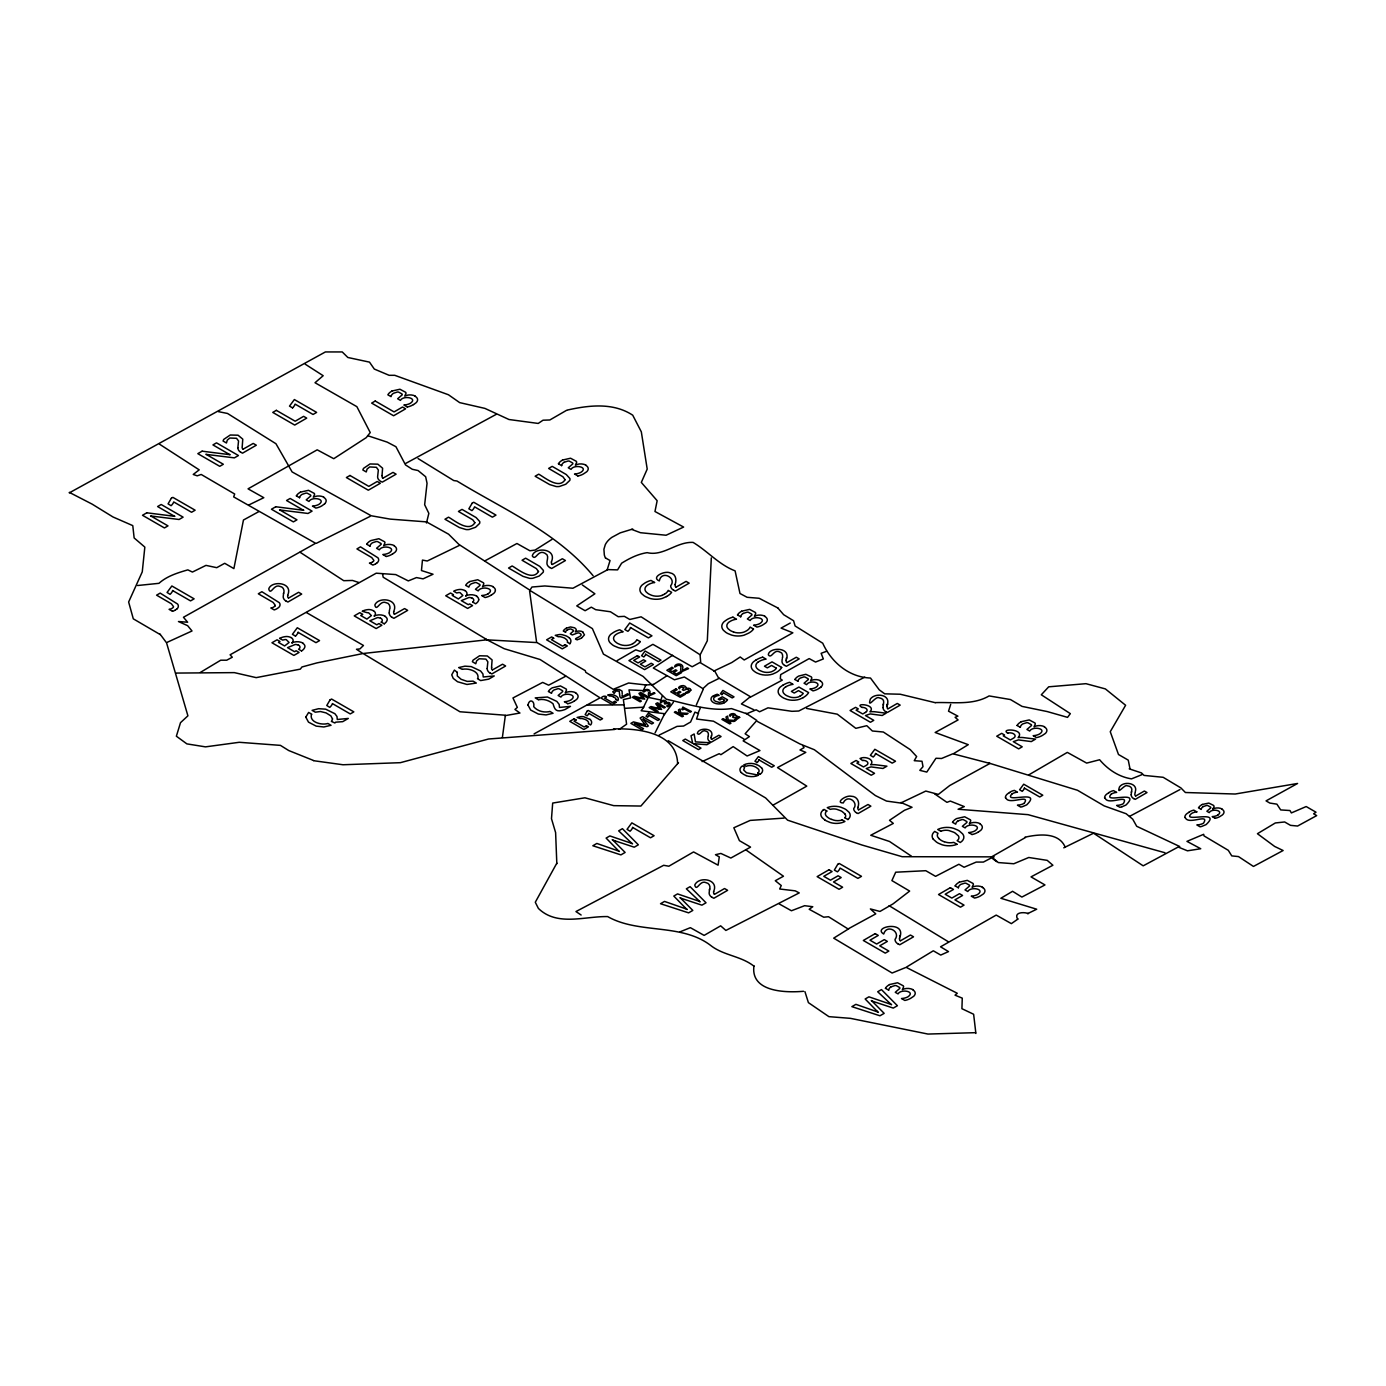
<?xml version="1.0" encoding="UTF-8"?>
<svg xmlns="http://www.w3.org/2000/svg" width="1386" height="1386" viewBox="0 0 1386 1386"><rect width="100%" height="100%" fill="white"/><g stroke="black" fill="none" stroke-linecap="round" stroke-linejoin="round"><path stroke-width="1.5" d="M711.313 557.9L707.31 640.765L700.138 654.798L641.129 616.822L629.781 619.473L624.393 616.354L618.208 616.701L610.446 611.763L595.685 609.684L591.302 607.155L585.117 610.724L576.749 605.89L594.889 593.797L582.328 584.944M478.655 599.791L478.672 599.237A7.779 4.487 0 0 0 476.923 596.552L476.611 596.344M287.612 595.46C293.815 582.085 271.275 580.232 268.745 588.981C270.703 596.084 273.666 583.731 279.816 586.347C283.835 586.815 284.771 591.112 283.524 593.537M382.016 475.554L382.605 468.208L377.841 464.171L370.027 463.964L363.513 468.381L362.837 469.975L366.25 471.95L367.065 469.092L369.681 466.943L376.403 467.307L378.343 470.027L377.616 476.767A11.331 6.549 0 0 0 380.422 481.219L382.293 482.137L396.101 474.168L393.018 472.383L383.108 478.101M393.607 611.746C399.722 598.856 378.378 596.153 374.844 605.024C376.594 612.508 379.747 599.861 385.932 602.65C390.246 602.875 390.454 608.593 389.622 609.303M491.545 667.376L492.099 659.927L487.352 655.976L479.556 655.786L473.024 660.186L472.383 661.711L475.779 663.755L476.593 660.914L479.209 658.766L485.932 659.112L487.855 661.85L487.144 668.589M551.351 561.919C557.622 548.267 534.355 546.621 532.293 555.907C535.758 561.573 537.803 548.908 545.062 553.309C549.705 555.37 546.673 560.065 546.95 563.132A11.331 6.549 0 0 0 549.74 567.584M649.93 693.762C651.316 688.53 645.581 688.669 643.676 690.748M675.086 584.545C676.766 579.902 676.021 573.821 670.131 572.886C664.674 570.27 650.536 577.338 659.32 580.925C661.538 569.594 677.009 577.962 670.685 585.758A11.331 6.549 0 0 0 673.492 590.211M711.001 737.525C716.129 727.581 698.301 726.992 697.349 733.419C699.826 736.832 701.766 728.516 706.202 731.236C709.303 731.825 708.194 736.33 708.177 735.706M713.547 891.7C719.507 879.105 698.717 875.779 694.75 885.065C696.725 892.428 699.722 879.746 705.872 882.605C709.944 883.211 710.654 887.473 709.424 889.985M786.087 660.186C792.134 646.604 768.728 646.881 768.329 654.85C771.482 659.424 773.942 648.561 779.729 651.974C784.095 652.529 782.241 659.476 782.449 657.657M857.795 807.449C860.1 802.373 857.414 796.309 851.333 796.257C845.599 794.854 835.048 803.118 843.277 802.927C847.487 793.641 858.922 802.459 853.707 808.575A10.534 6.081 0 0 0 856.305 812.716M887.092 706.392L887.438 704.4M899.445 938.201C907.726 919.732 871.621 926.801 883.696 934.025C886.711 923.526 901.039 931.617 895.044 939.413A11.331 6.549 0 0 0 897.851 943.866M753.949 965.817C750.363 992.133 785.637 992.844 803.568 991.285M502.39 737.439L505.388 715.228L459.944 711.763L364.05 654.105M648.561 692.55L648.353 694.195A4.054 2.339 0 0 0 649.358 695.789M708.038 736.434L707.865 738.391A8.091 4.678 0 0 0 709.857 741.562L711.209 742.22L721.066 736.538L718.866 735.256L711.728 739.31M782.206 658.87L781.999 661.313A10.534 6.081 0 0 0 784.597 665.453M1131.6 791.233C1132.483 788.513 1131.011 786.087 1127.251 785.793C1124.808 783.714 1116.18 796.43 1119.507 786.953C1123.838 780.664 1138.287 783.003 1135.307 791.701M883.419 703.949L883.003 707.518M1131.374 792.342L1131.565 791.475L1131.167 794.784M389.466 610.013L389.206 612.958M709.632 888.963L709.147 892.913A11.331 6.549 0 0 0 711.954 897.366M883.211 704.972C884.372 700.779 883.662 698.683 879.088 697.799C875.64 695.46 866.943 709.875 870.373 699.029C874.861 692.654 890.055 694.161 887.577 703.759M1135.117 792.567L1134.943 793.658A6.272 3.621 0 0 0 1135.532 795.962M283.61 593.121L283.212 596.673A11.331 6.549 0 0 0 286.018 601.126M622.245 694.126L622.054 691.112L619.247 689.414L615.644 689.656L612.751 691.753L614.137 693.502L615.852 691.008L619.178 691.164L619.819 695.911A5.665 3.274 0 0 0 621.223 698.146L629.071 694.611L627.529 693.728L622.539 696.569M680.769 666.25C678.204 662.785 672.99 669.958 675.155 665.436C677.754 662.681 684.528 663.825 682.536 669.109A3.136 1.802 0 0 0 682.83 670.304M711.347 735.654L711.295 735.897M786.538 657.778L786.278 658.922M899.93 935.602L899.705 936.624M899.653 936.832L899.86 935.931M426.455 523.024L428.846 513.357L424.653 504.729L427.044 483.316L425.658 476.749L418.07 470.547L412.3 469.282L405.509 464.899L395.946 446.725L387.179 442.117L367.636 435.672M950.709 704.4L948.526 711.191L957.882 716.146L955.093 717.29L958.09 719.94L935.169 732.484L968.26 744.68L953.707 753.551M698.544 713.028L696.552 719.022L713.495 721.205L744.005 739.05M662.265 695.997L660.879 700.034L648.319 697.383L643.329 707.622M700.536 707.518L697.955 713.374L694.958 712.109L690.575 722.019L683.593 726.039L677.026 726.385L659.078 735.134M696.361 704.868L703.326 689.102M655.093 732.83L664.656 713.721L641.129 710.741L643.728 707.172L625.398 708.315M556.825 863.149L535.291 902.251L538.392 908.419C557.068 926.645 584.58 916.181 607.657 916.579C638.686 934.251 681.098 922.955 710.516 945.321C723.423 955.612 741.077 955.872 754.123 966.319M457.259 672.453L457.293 675.952L461.122 679.313L467.169 681.392L473.076 681.15L476.316 683.055L466.995 684.459L457.536 681.739L453.222 678.378L451.732 674.826L454.383 670.096L457.345 672.331M664.258 714.639L673.423 702.217M665.8 702.823L666.25 702.113A2.443 1.421 0 0 0 666.008 701.229L665.73 700.987A3.69 2.131 0 0 0 665.401 700.762C663.79 699.445 658.367 701.403 660.931 703.014A3.309 1.923 0 0 1 661.711 701.87M678.482 762.681L640.904 806.046L613.686 805.647L584.909 797.799L552.685 803.066L551.489 818.693L555.613 832.605L556.825 863.755M969.455 823.665L970.72 820.928A6.618 3.812 0 0 0 970.425 819.854L964.656 816.77L956.6 818.589A15.281 8.818 0 0 0 952.494 822.331M1212.941 808.974L1214.032 806.635A5.717 3.292 0 0 0 1213.582 805.422L1208.817 803.083L1202.234 804.452M324.636 503.828L322.106 505.699A14.744 8.507 0 0 1 315.835 508.09L312.456 506.081A10.776 6.22 0 0 0 319.023 504.313C326.749 498.96 311.729 496.171 308.991 501.455L306.219 499.861L310.793 495.928A3.915 2.252 0 0 0 310.568 495.045L307.224 493.191A3.534 2.044 0 0 0 305.89 493.121L302.096 494.352A9.286 5.353 0 0 0 299.636 497.713M176.992 608.852L175.312 610.065M377.339 562.612L375.658 563.825M820.893 687.144L819.213 688.392M822.886 810.308L824.029 809.407L826.94 811.087M757.951 662.231L759.043 661.503A14.57 8.403 0 0 1 766.111 659.112L762.733 657.207M619.213 729.382L626.593 724.202L623.388 699.566L630.578 697.955L628.984 689.899L643.329 690.592L645.928 684.961L628.586 683.003L613.236 689.327L585.724 672.297L585.325 670.685L537.473 642.827M1018.086 918.97L1011.364 923.63L996.205 915.089L940.557 946.811L948.474 951.593L940.73 955.075L933.315 950.796L906.097 967.307L957.276 993.277L955.023 995.165L962.265 998.145L961.919 1008.696L973.63 1014.257L975.883 1033.471M672.626 655.266L653.291 668.035L674.428 679.781L684.389 677.009L702.927 688.634L708.315 683.679L719.282 678.274M653.499 684.493L666.649 675.97M372.384 562.144L373.458 561.295A4.089 2.356 0 0 0 373.856 560.377L371.725 557.536L356.93 548.925L360.499 546.864L377.98 557.83A9.217 5.319 0 0 1 377.39 562.629M551.836 539.483L535.083 550.069L529.902 550.762L516.943 543.503L484.857 560.88M848.856 928.707L833.696 938.149L892.116 973.024L905.456 967.619M1111.295 794.039C1101.523 804.521 1142.393 788.842 1125.969 805.023A11.313 6.532 0 0 1 1125.571 805.231L1122.019 806.739M756.028 659.944L753.534 661.728A14.692 8.489 0 0 0 751.247 666.631A14.155 8.177 0 0 0 753.43 670.651L755.335 672.089A20.253 11.694 0 0 0 757.085 673.059L760.134 674.254A13.132 7.571 0 0 0 772.712 674.081L776.247 672.487A21.362 12.335 0 0 0 781.704 667.428M782.951 685.117L780.439 686.902A14.692 8.489 0 0 0 778.17 691.805A14.155 8.177 0 0 0 780.353 695.824L782.258 697.262A20.253 11.694 0 0 0 783.991 698.232L787.057 699.428A13.132 7.571 0 0 0 799.618 699.254L803.152 697.66M785.966 686.676L784.857 687.404A10.17 5.873 0 0 0 784.771 694.386L785.845 695.166A17.568 10.152 0 0 0 787.144 695.876L789.847 696.967A8.749 5.059 0 0 0 798.509 696.898L800.051 696.136M200.398 672.401L220.72 660.204L226.715 660.204L232.294 657.224L230.093 654.798L376.212 573.198L395.755 574.584L408.298 580.907L416.476 577.581L423.059 578.846L433.021 574.237L421.465 570.547L422.453 560.083L427.252 561.001L459.736 545.235L448.579 534.182L426.455 521.881L390.159 519.109L371.223 515.765L292.099 471.916L275.953 443.728L227.512 413.461L218.33 411.625M413.53 404.608L416.077 402.754A10.742 6.202 0 0 0 417.584 399.948L417.567 399.653A8.16 4.712 0 0 0 415.973 396.864L415.661 396.656A10.256 5.925 0 0 0 414.986 396.223M392.481 554.105L395.01 552.252A10.742 6.202 0 0 0 396.535 549.428L396.517 549.151A8.16 4.712 0 0 0 394.906 546.361L394.612 546.136A10.256 5.925 0 0 0 393.919 545.703M488.219 593.745C496.067 588.392 480.942 585.585 478.205 590.886L475.45 589.293L480.024 585.36A3.915 2.252 0 0 0 479.799 584.476L476.455 582.622A3.534 2.044 0 0 0 475.121 582.553L471.327 583.801A9.286 5.353 0 0 0 468.866 587.144L465.661 585.325A15.281 8.818 0 0 1 469.715 581.583M491.337 595.131L493.866 593.26A10.742 6.202 0 0 0 495.391 590.453M581.635 637.976L584.476 634.84L582.657 631.964M574.029 701.316L576.559 699.462A10.742 6.202 0 0 0 578.083 696.638L578.066 696.361A8.16 4.712 0 0 0 576.472 693.572L576.16 693.346A10.256 5.925 0 0 0 575.485 692.913M978.256 832.154L980.786 830.301A10.742 6.202 0 0 0 982.31 827.477L982.293 827.199A8.16 4.712 0 0 0 980.699 824.41L980.387 824.185A10.256 5.925 0 0 0 979.711 823.752M1217.809 815.072C1224.514 810.498 1211.589 808.09 1209.233 812.629L1206.877 811.26L1210.792 807.882A3.361 1.94 0 0 0 1210.602 807.137L1207.726 805.543A3.032 1.75 0 0 0 1206.582 805.474L1203.343 806.548M1024.133 803.412C1031.149 793.242 1008.61 805.63 1005.907 797.92M1029.053 774.722L1067.324 752.39L1086.659 763.097L1099.618 759.753C1107.864 769.473 1118.745 776.853 1131.513 778.863L1142.081 774.601M1012.092 793.814C1001.957 804.278 1043.121 788.617 1026.766 804.798A11.313 6.532 0 0 1 1026.368 805.006L1022.937 806.479M566.683 410.256L549.844 419.975L543.035 420.201L538.218 423.44L508.974 419.508L484.927 408.402L459.667 402.616L448.44 394.75L394.75 375.311L389.137 375.311L374.307 369.057L369.49 362.127L347.851 357.484L342.238 351.94L325.398 351.94L69.3 492.862M288.704 598.007L298.614 592.29L301.698 594.074L287.89 602.044L286.157 601.056M552.425 564.466L562.352 558.749L565.436 560.533L551.628 568.503L549.895 567.498M553.551 638.374L551.368 639.639L562.629 646.136L564.708 644.923M676.177 587.092L686.087 581.375L689.171 583.159L675.363 591.129L673.631 590.141M617.22 660.55L635.758 649.843L640.54 651.455L652.893 644.334L692.168 666.77L699.947 662.508M573.839 718.987L569.75 721.344L583.852 729.486L588.444 726.818L586.434 725.692M576.004 720.027L574.047 721.153L584.164 727.009L586.053 725.935M683.003 670.287L687.248 667.827L688.565 668.606L681.912 671.586M650.311 694.681L653.845 692.636L654.954 693.277L649.41 695.772M692.688 743.329L685.325 739.067L682.778 740.557L698.44 749.601L700.987 748.128L693.329 743.641M865.522 712.387L862.75 713.981L856.115 710.152L858.298 708.904L855.578 707.328L850.068 710.498L870.443 722.262L873.769 720.339L865.47 715.557L870.183 713.911L882.189 715.488L886.139 713.201L874.791 711.763A13.219 7.623 0 0 0 873.059 711.676L871.69 711.676A7.64 4.418 0 0 0 869.94 711.832C877.321 704.261 852.719 702.563 862.196 707.501M888.097 708.766L897.296 703.447L900.172 705.11L887.335 712.508L885.741 711.59M685.377 907.934L673.804 896.066L677.546 893.901L697.903 900.848A18.347 10.586 0 0 1 700.155 901.801L700.173 901.801A18.191 10.499 0 0 1 698.596 900.38L686.347 888.824L690.107 886.659L706.028 902.788L701.905 905.162L682.397 898.717A15.021 8.68 0 0 1 679.937 897.66L679.868 897.695A14.813 8.541 0 0 1 681.617 899.133L692.809 910.429L688.599 912.854L660.533 903.724L664.518 901.42L684.563 908.402A16.615 9.581 0 0 1 686.971 909.441L687.058 909.407M714.639 894.265L724.549 888.53L727.633 890.314L713.825 898.284L712.092 897.296M1135.862 795.928L1144.368 791.025L1147.002 792.549L1135.169 799.393L1133.696 798.527M900.536 940.747L910.446 935.03L913.53 936.815L899.722 944.784L898.007 943.797M1025.501 837.49L991.562 856.877L998.284 862.56L1013.79 863.755L1028.776 857.484L1047.21 860.36L1052.892 865.245L1031.011 876.888L1044.975 884.944L1021.88 897.071L1012.577 891.302L1000.865 898.267L1036.693 909.216L1027.563 913.686M773.093 805.11L806.791 786.122L777.494 767.584L805.786 752.39L800.017 749.982L804.001 747.678L802.806 745.599M391.874 391.043L399.93 389.241L405.7 392.325A6.618 3.812 0 0 1 405.994 393.381L404.729 396.119A7.744 4.47 0 0 1 415.246 396.049M300.433 492.134L308.506 490.315L314.276 493.399A6.618 3.812 0 0 1 314.57 494.455L313.305 497.193A7.744 4.47 0 0 1 323.804 497.124M562.508 460.048L570.564 458.229L576.333 461.313A6.618 3.812 0 0 1 576.645 462.387L575.363 465.124A7.744 4.47 0 0 1 585.88 465.055M469.663 581.566L477.737 579.746L483.506 582.83A6.618 3.812 0 0 1 483.801 583.904L482.536 586.625A7.744 4.47 0 0 1 493.035 586.573M741.579 611.209L749.635 609.39L755.405 612.473A6.618 3.812 0 0 1 755.716 613.548L754.434 616.285A7.744 4.47 0 0 1 764.951 616.216M1021.17 721.725L1029.226 719.923L1034.995 723.007A6.618 3.812 0 0 1 1035.29 724.064L1034.025 726.801A7.744 4.47 0 0 1 1044.542 726.732M959.233 882.189L967.289 880.37L973.059 883.454A6.618 3.812 0 0 1 973.37 884.528L972.088 887.248A7.744 4.47 0 0 1 982.605 887.196M889.5 984.562L897.556 982.761L903.325 985.844A6.618 3.812 0 0 1 903.62 986.901L902.355 989.639A7.744 4.47 0 0 1 912.872 989.569M664.31 594.317L662.127 595.339M666.579 596.569L662.179 598.457A13.323 7.692 0 0 1 655.907 599.272A14.12 8.143 0 0 1 649.601 598.319L645.755 596.725A22.713 13.115 0 0 1 643.918 595.616L641.562 593.606A15.055 8.697 0 0 1 639.916 589.622A16.268 9.39 0 0 1 640.003 588.703A15.263 8.801 0 0 1 642.272 584.892L644.888 583.021A20.322 11.729 0 0 1 651.004 580.422L654.573 582.501M632.934 643.624L630.769 644.646A9.979 5.752 0 0 1 620.322 644.611L617.948 643.589A17.845 10.308 0 0 1 616.597 642.775L614.847 641.32A10.586 6.116 0 0 1 615.419 634.909L616.181 634.39A13.721 7.918 0 0 1 623.18 631.773L619.698 629.781A20.322 11.729 0 0 0 613.6 632.362L610.897 634.199A15.263 8.801 0 0 0 608.627 637.993A16.268 9.39 0 0 0 608.558 638.929A15.055 8.697 0 0 0 610.186 642.896L612.543 644.923A22.713 13.115 0 0 0 614.396 646.032L618.243 647.626A14.12 8.143 0 0 0 624.549 648.579A13.323 7.692 0 0 0 630.821 647.747L635.221 645.876A19.941 11.504 0 0 0 640.28 641.614M790.245 623.042L781.08 628.101L792.844 632.813L744.195 659.979L740.211 656.981L731.843 662.508L713.703 671.136M258.801 511.625L243.451 520.027L233.887 568.606L224.705 563.305L216.736 567.671L205.977 565.384L192.429 572.054L187.838 569.871C177.651 572.816 166.909 576.126 158.94 583.333L137.595 585.516M564.154 462.283L567.948 461.036A3.534 2.044 0 0 1 569.282 461.105L572.626 462.959A3.915 2.252 0 0 1 572.851 463.842L568.277 467.775L571.049 469.369C573.735 464.119 588.946 466.805 581.063 472.228A10.776 6.22 0 0 1 574.532 474.012L577.841 475.918M567.342 629.868L570.044 628.984A2.529 1.455 0 0 1 570.997 629.036L573.388 630.353A2.789 1.611 0 0 1 573.544 630.994L570.287 633.8L572.262 634.944L577.962 632.865A2.963 1.715 0 0 1 579.105 633.038C586.573 636.139 570.651 638.686 577.113 639.622M743.225 613.444L747.019 612.196A3.534 2.044 0 0 1 748.353 612.265L751.714 614.119A3.915 2.252 0 0 1 751.922 615.003L747.366 618.936L750.121 620.53C752.823 615.315 768 617.931 760.134 623.388A10.776 6.22 0 0 1 753.603 625.173L756.912 627.078A14.744 8.507 0 0 0 763.114 624.722L765.782 622.92A10.742 6.202 0 0 0 767.29 620.096L767.29 619.819A8.16 4.712 0 0 0 765.678 617.03L765.367 616.805A10.256 5.925 0 0 0 764.691 616.372M534.095 733.87L600.069 697.851L540.072 659.511L504.192 648.7L484.857 638.686M958.246 820.824L962.04 819.576A3.534 2.044 0 0 1 963.374 819.646L966.718 821.5A3.915 2.252 0 0 1 966.943 822.383L962.369 826.316L965.141 827.91C967.844 822.73 983.02 825.259 975.138 830.768A10.776 6.22 0 0 1 968.606 832.553L971.933 834.459M891.146 986.797L894.94 985.567A3.534 2.044 0 0 1 896.274 985.637L899.618 987.49A3.915 2.252 0 0 1 899.843 988.357L895.269 992.307L898.041 993.901C900.744 988.686 915.921 991.285 908.038 996.742A10.776 6.22 0 0 1 901.506 998.526L904.833 1000.449A14.744 8.507 0 0 0 911.035 998.076L913.703 996.274A10.742 6.202 0 0 0 915.21 993.467L915.193 993.173A8.16 4.712 0 0 0 913.599 990.401L913.287 990.176A10.256 5.925 0 0 0 912.612 989.743M405.717 463.409L496.413 414.258M607.64 569.715L572.938 588.236L544.819 585.966L531.929 587.023L529.573 590.817L536.659 642.567L486.711 639.83L363.167 653.499L316.909 662.906L301.923 666.995L300.346 669.126L256.185 677.633L234.355 672.626L176.265 673.076M749.982 697.383L782.276 680.128L780.283 678.742L780.682 674.601L809.181 658.593L815.557 662.058L823.336 658.939L821.136 653.308L826.732 651.229M1129.521 816.389L1179.954 789.57M864.725 677.165L798.752 711.018L791.908 711.313L767.983 707.83L759.58 711.78L756.167 709.805L746.69 713.755L731.444 708.592C709.857 711.659 687.404 703.897 666.25 699.185L643.121 676.42L603.43 654.105L592.394 628.603L529.833 590.367M566.406 628.135L570.53 626.957L574.462 627.771A7.363 4.245 0 0 1 575.155 628.222L575.866 628.932A4.782 2.772 0 0 1 576.23 630.214L575.346 631.895A5.527 3.188 0 0 1 582.848 631.86M565.783 676.212L548.648 685.186L542.671 682.414L512.959 697.955L517.342 707.397L514.951 709.459L519.941 713.028L504.989 715.678M316.354 543.312L370.062 516.406M1063.755 847.834L1093.554 833.211L1143.19 865.834L1178.169 847.037L1187.473 850.813L1200.744 848.734L1186.953 841.371L1203.672 834.303L1204.018 835.897L1228.308 850.328L1231.756 855.89L1238.478 856.583L1253.464 866.441L1283.107 850.519L1274.652 846.448L1257.431 833.714L1275.345 822.955L1284.649 821.967L1290.505 825.346L1297.573 826.039L1316.7 815.609L1313.599 813.807L1316.007 812.213L1306.184 806.548L1291.371 812.924L1289.985 810.533L1280.681 809.926L1276.904 804.157L1269.836 803.066L1266.042 800.883L1297.573 783.471L1235.203 794.022L1185.394 792.515L1180.924 787.941L1163.166 777.303L1144.056 775.415L1141.458 772.92L1129.226 768.849M248.839 504.954L263.79 497.695L248.042 488.842L317.203 449.826L333.749 458.697L366.25 437.629L370.235 432.571L356.878 406.67L315.02 382.727L323.181 375.71L305.249 364.206M702.096 761.59L719.195 753.707L720.911 754.677L733.159 746.621L747.123 755.994L759.944 750.571L743.139 740.869L749.41 736.59L745.131 733.783L756.825 720.46L745.98 713.218M167.308 642.255L192.013 630.976L187.63 625.675L178.465 621.534L187.63 622.227L183.454 617.272L315.61 543.277L233.68 496.898L234.684 494.022L201.195 474.462L197.21 475.831L193.226 474.462L199.203 469.854L159.529 444.196M665.834 702.823C674.272 700.38 667.515 709.667 666.805 705.803C668.485 705.613 669.646 703.586 667.705 703.395C660.862 705.422 667.827 701.16 662.352 701.559A3.915 2.27 0 0 0 661.728 701.87M679.816 931.929L690.367 927.667L704.123 935.394L720.668 925.831L725.866 930.439L799.22 892.913L795.235 890.851L779.677 888.998L781.271 885.55L775.294 880.716L783.471 876.229L746.188 850.103M632.726 529.019L620.2 532.865L611.798 537.387A35.672 20.599 0 0 0 605.301 544.646L603.915 549.272L604.331 554.954A45.617 26.334 0 0 0 605.491 558.056L605.595 558.298M462.283 669.369L458.662 667.584L464.934 666.164L471.223 666.597L480.578 670.98L482.934 673.977L483.229 676.992L494.248 675.935L488.669 679.157L480.647 680.578L477.477 678.707A8.472 4.886 0 0 0 477.91 678.152C479.435 671.101 468.312 668.139 462.699 669.265M538.946 699.705C543.936 698.683 549.237 700.536 553.049 703.776C554.868 709.944 556.081 712.699 564.916 709.58L570.495 706.358L559.476 707.432L559.182 704.417L556.808 701.403L547.453 697.019L535.239 697.886L538.461 699.826M1024.982 837.196C1038.357 834.268 1058.783 831.773 1065.297 847.331M653.447 684.459L645.304 685.03M567.515 410.031C589.102 405.197 613.236 402.39 632.726 415.194L641.32 431.826L647.21 469.092L641.32 482.415L657.155 500.71L654.972 511.503L683.61 527.061L666.094 535.239L640.471 532.709L631.704 529.4M614.726 729.452L488.6 738.998L400.363 762.681L343 764.76L313.531 760.689M784.06 818.104L750.173 820.408L733.835 827.771L739.414 840.661L750.571 847.106L730.838 858.038L720.876 853.447L715.488 854.712L719.282 856.894L718.087 865.176L693.572 851.94L668.849 866.215L663.669 865.297L575.952 911.555L581.132 915.02M975.536 1032.674L927.979 1034.06L850.432 1018.346L828.897 1016.648L808.402 1002.632L804.954 991.683M587.11 705.093L624.185 704.868M994.212 856.86L902.165 856.704L861.971 845.01L787.595 820.165L765.644 797.955L668.191 740.696M613.513 728.949C637.543 728.17 676.732 732.154 677.615 763.565M935.377 702.615C953.412 702.009 972.712 705.457 989.119 695.928L1010.463 699.549L1022.054 706.392L1047.175 711.555L1067.549 717.359L1070.338 713.651L1041.302 694.784L1048.7 686.815L1085.966 683.679L1105.37 688.911L1125.605 705.266L1110.255 731.704L1118.485 754.504L1128.256 760.134L1129.937 768.52M727.459 720.963L733.939 721.465L735.637 720.477L728.239 720.044L727.581 716.094L726.021 716.995L726.784 720.495M693.918 743.71L706.895 744.715L710.273 742.757L695.477 741.891L694.143 733.991L691.025 735.775L692.567 742.775M679.885 713.877L686.399 714.379L688.097 713.392L680.699 712.958L680.041 709.008L678.482 709.909L679.244 713.409M806.583 708.437L837.283 714.188L855.82 728.343L866.787 725.692L872.366 730.994L883.332 732.016L910.255 749.635L916.631 756.531L914.24 760.689L922.002 761.26L923.007 766.666L919.819 770.356L926.801 772.071L935.966 758.263L941.544 758.489L952.91 753.776L989.985 763.443L949.722 785.533L938.357 794.403L925.796 791.059L900.675 803.031L886.52 801.073L875.363 795.547L814.362 749.739L799.809 743.884L757.553 721.552M1028.429 913.582C1024.254 911.901 1013.547 911.936 1017.567 919.057M935.238 702.685L900.207 694.23L884.718 693.832L879.278 689.881L870.477 678.031C848.994 677.286 831.167 662.075 822.747 643.225L795.114 625.97L793.572 620.737L783.662 614.691L777.806 607.934M635.741 697.66L644.767 699.15L641.216 694.438M1165.002 852.754L1028.065 814.656L958.09 809.251L964.275 806.6L950.311 801.073L946.933 802.338L934.562 793.831M988.98 763.097L1077.494 790.263L1104.209 805.907L1126.142 813.738L1132.708 819.143L1136.693 826.281L1179.763 846.534M358.87 582.518L352.494 580.457L343.728 580.682L300.069 552.252M614.708 840.748L634.234 847.192L638.34 844.819L622.418 828.672L618.658 830.855L630.89 842.411A18.191 10.499 0 0 0 632.536 843.797L632.553 843.779A18.347 10.586 0 0 0 630.214 842.861L609.875 835.931L606.115 838.097L617.688 849.965A18.364 10.603 0 0 0 619.334 851.437L619.369 851.42A16.615 9.581 0 0 0 616.874 850.432M616.874 850.432L596.846 843.45L592.844 845.755L620.911 854.885L625.121 852.442L613.929 841.146A14.813 8.541 0 0 0 612.196 839.725L612.248 839.691A15.021 8.68 0 0 0 614.708 840.748M733.575 632.051L731.219 631.011A17.845 10.308 0 0 1 729.868 630.197L728.118 628.742A10.586 6.116 0 0 1 728.689 622.331L729.469 621.812A13.721 7.918 0 0 1 736.468 619.195L732.969 617.203M651.732 707.692L651.87 707.744A6.532 3.777 0 0 0 652.563 707.969L661.59 709.476L657.744 704.417M634.84 697.349L635.065 697.435A6.532 3.777 0 0 0 635.741 697.66M944.178 841.787L942.289 840.955A19.976 11.538 0 0 1 940.903 840.176L938.755 838.53M746.153 775.571L744.334 774.739A17.775 10.274 0 0 1 743 773.942L741.285 772.539M756.34 764.483L758.159 765.315A18.278 10.551 0 0 1 759.493 766.129L761.503 767.844M313.531 760.481L288.721 750.536L280.44 745.373L239.258 742.29L205.492 746.863L186.885 743.884L176.368 736.209L180.509 722.678L187.907 715.817L166.545 642.809L159.996 634.043M831.496 819.472L830.197 818.883A18.313 10.568 0 0 1 828.516 817.913L827.182 816.891A8.992 5.18 0 0 1 826.697 811.001M471.794 598.076L470.426 597.609A3.777 2.183 0 0 0 468.953 597.487L461.313 600.64L468.295 604.677L469.629 603.915L472.557 605.595L467.654 608.437L445.72 595.772L450.519 593L453.447 594.681L452.217 595.391L458.385 598.96L462.872 595.46L460.135 592.706A3.101 1.784 0 0 0 458.662 592.567L456.739 592.983L453.655 591.216A11.019 6.358 0 0 1 459.979 589.431A6.081 3.517 0 0 1 464.414 590.401L464.674 590.575M380.301 618.208L378.932 617.74A3.777 2.183 0 0 0 377.46 617.602L369.819 620.772L376.819 624.791L378.95 623.561L381.878 625.242L376.16 628.551L354.227 615.886L359.823 612.664L362.768 614.345L360.724 615.505L366.909 619.074L371.396 615.592L368.676 612.837A3.084 1.784 0 0 0 367.238 612.699L362.266 611.278A10.915 6.306 0 0 1 368.485 609.563A6.081 3.517 0 0 1 372.921 610.533L373.18 610.706M298.025 645.079L296.656 644.611A3.777 2.183 0 0 0 295.183 644.49L287.543 647.643L294.525 651.68L296.154 650.744L299.081 652.425L293.884 655.422L271.951 642.757L277.079 639.795L280.024 641.475L278.447 642.394L284.615 645.963L289.102 642.463L286.278 639.674A3.067 1.767 0 0 0 285.031 639.57L282.64 640.107L279.608 638.357M900.883 802.459L912.04 807.293L904.469 810.29L889.517 820.304L893.312 823.405L870.772 835.256L889.517 841.475L911.451 856.201M753.759 709.701L741.406 703.949L750.38 696.69L718.485 677.823L714.899 671.378L700.744 662.976L700.138 655.717M613.444 696.829L612.092 696.292A4.227 2.443 0 0 0 609.615 696.032L607.709 694.975L609.823 694.559A5.735 3.309 0 0 1 612.404 694.663L614.916 695.46A11.677 6.739 0 0 1 616.198 696.153A7.588 4.383 0 0 1 618.364 699.289A7.744 4.47 0 0 1 617.792 700.658L615.886 699.583M69.369 492.394L92.117 504.123L112.959 516.961L132.779 525.623L134.147 537.959L144.837 547.106L142.256 571.881L128.638 602.009L133.299 618.832L160.17 634.545M777.944 608.004L759.095 598.267L747.106 597.297L739.985 593.503L735.1 570.859C718.901 564.656 707.726 551.178 693.087 542.411C676.593 541.562 663.288 556.618 647.175 552.65C637.855 554.071 629.539 558.281 621.621 563.201L617.584 569.889L607.259 569.577L610.048 560.55L605.578 557.969M635.117 697.522L641.371 701.108L640.159 701.818L632.328 697.297L634.164 696.222L642.065 698.232A7.051 4.071 0 0 1 642.619 698.405L638.929 693.485L640.678 692.463L648.509 697.002L647.245 697.73L640.696 693.901M651.922 707.848L658.194 711.434L656.981 712.127L649.133 707.605L650.987 706.548L658.87 708.558A7.051 4.071 0 0 1 659.441 708.731L659.008 708.177M290.904 637.577L290.627 637.421A6.081 3.517 0 0 0 286.226 636.52A11.296 6.514 0 0 0 279.712 638.426M574.116 718.832L576.143 719.958M779.279 903.967L791.441 910.758L804.59 905.699L812.768 906.721L809.181 909.268L823.734 917.203L828.516 916.735L848.059 928.949L875.761 913.859L870.373 908.921L879.954 911.451L893.104 903.845L909.649 891.077L891.908 880.595L895.702 872.21L925.796 870.703L935.567 876.35L958.887 864.258L964.067 867.255L976.229 862.075L983.402 862.075L991.579 857.813L996.569 861.607M381.237 622.106L384.251 623.821M569.889 643.728L567.359 642.272A6.67 3.846 0 0 0 567.48 641.579A6.93 4.002 0 0 0 566.614 639.674L565.09 638.444A13.669 7.883 0 0 0 563.894 637.785L560.862 636.815A5.717 3.292 0 0 0 558.246 636.746L555.266 635.342L559.216 634.563A8.143 4.695 0 0 1 562.283 634.719L566.008 635.845A16.649 9.615 0 0 1 567.913 636.867L569.369 637.976M553.846 638.201L551.628 636.936L546.604 639.83L562.266 648.873L567.342 645.928L565.124 644.663M472.626 602.061L475.641 603.776A12.127 6.999 0 0 0 478.759 599.791M301.576 650.97L298.596 649.254A5.475 3.153 0 0 0 298.336 644.888M1215.054 818.242L1212.213 816.597A9.234 5.336 0 0 0 1217.844 815.089M1196.846 811.901L1193.762 810.117L1191.804 810.723A23.319 13.462 0 0 0 1188.79 812.231M1017.151 725.502L1020.304 727.303M558.489 463.808L561.642 465.627M1007.951 733.333C998.89 728.1 1026.038 728.707 1018.104 737.647A8.229 4.747 0 0 1 1020.009 737.473L1021.465 737.473A14.224 8.212 0 0 1 1023.232 737.577L1035.55 739.119L1031.305 741.579L1018.381 739.899L1013.305 741.649L1022.227 746.811L1018.658 748.873L996.725 736.209L1001.68 733.35L1004.607 735.048L1003.221 735.845L1010.377 739.968L1013.357 738.236A5.232 3.032 0 0 0 1014.24 734.285A5.232 3.032 0 0 0 1007.778 733.09M407.207 406.912L403.88 405.007A10.776 6.22 0 0 0 410.447 403.239C418.243 397.799 403.135 395.114 400.415 400.381L397.643 398.77L402.217 394.837A3.915 2.252 0 0 0 401.992 393.953L398.648 392.117A3.534 2.044 0 0 0 397.314 392.03L393.52 393.277A9.286 5.353 0 0 0 391.06 396.639L387.855 394.819A15.281 8.818 0 0 1 391.926 391.077M737.56 614.968L740.713 616.787M753.412 629.001L750.121 627.096A14.016 8.091 0 0 1 746.17 631.028L744.039 632.068A9.979 5.752 0 0 1 733.592 632.033M1024.358 788.114L1039.743 796.985L1042.792 795.217L1023.717 784.199L1019.611 789.76L1022.192 791.354A16.979 9.806 0 0 0 1024.445 788.114M787.023 662.525L796.309 657.241L799.168 658.904L786.347 666.302L784.736 665.384M781.652 667.428L772.019 661.867L764.466 666.216L767.342 667.879L771.569 665.436L776.333 668.191M794.958 679.521L797.886 681.202M292.585 407.9L289.501 406.115L294.369 399.549L316.632 412.404L313.045 414.466L295.114 404.106A19.802 11.434 0 0 1 292.533 407.882M875.554 753.516L892.203 763.132L895.529 761.226L874.843 749.289L870.391 755.301L873.197 757.033A18.399 10.62 0 0 0 875.64 753.534M630.457 627.546L648.388 637.889L651.957 635.827L629.694 622.99L624.826 629.556L627.91 631.323A19.802 11.434 0 0 0 630.561 627.563M640.141 641.579L636.85 639.674A14.016 8.091 0 0 1 632.9 643.589M952.58 822.348L955.734 824.168A9.286 5.353 0 0 1 958.176 820.789M722.002 694.629L720.46 693.745L722.886 690.453L734.026 696.881L732.241 697.92L723.267 692.74A9.91 5.717 0 0 1 721.967 694.611M645.599 654.261L658.419 661.642L660.966 660.169L645.062 651.004L641.597 655.682L643.797 656.964A14.155 8.16 0 0 0 645.685 654.261M940.869 831.288L937.75 829.486L939.413 828.741A13.808 7.969 0 0 1 953.776 828.378L957.657 829.989A25.606 14.778 0 0 1 959.545 831.115L962.681 833.939A13.773 7.952 0 0 1 961.953 841.215L960.273 842.497L957.154 840.696A8.749 5.059 0 0 0 958.384 835.862L955.197 833.073A23.406 13.513 0 0 0 953.741 832.241L948.804 830.509A8.489 4.903 0 0 0 940.817 831.271M956.998 844.247L953.741 842.376A9.563 5.509 0 0 1 944.351 841.666M726.836 720.772L723.163 718.641L721.881 719.386L729.712 723.908L730.994 723.163L727.148 720.945M565.54 632.259L563.288 630.976A11.036 6.376 0 0 1 566.458 628.153M243.243 449.099L253.222 443.433L256.323 445.201L242.498 453.187L240.783 452.183M858.731 809.788L868.017 804.504L870.876 806.167L858.055 813.565L856.444 812.646M643.069 691.77C644.23 693.139 645.98 688.825 648.163 690.99M679.313 713.686L675.623 711.555L674.341 712.283L682.189 716.805L683.454 716.077L679.608 713.842M758.922 759.857L771.742 767.255L774.289 765.782L758.385 756.6L754.954 761.226L757.12 762.56A14.155 8.16 0 0 0 759.008 759.875M296.431 495.893L299.567 497.713M465.783 595.911L465.852 595.945A7.866 4.539 0 0 0 464.864 590.471M844.906 817.809L847.92 819.542M366.788 544.3L369.941 546.119M386.14 556.41L382.831 554.504A10.776 6.22 0 0 0 389.379 552.737C397.176 547.366 382.068 544.594 379.348 549.861L376.594 548.267L381.167 544.334A3.915 2.252 0 0 0 380.942 543.451L377.581 541.597A3.534 2.044 0 0 0 376.247 541.528L372.47 542.775A9.286 5.353 0 0 0 370.01 546.119M842.012 819.784L844.906 821.465L843.901 821.933A12.665 7.311 0 0 1 835.983 823.405A13.462 7.762 0 0 1 830.093 822.452L826.506 820.945A23.112 13.34 0 0 1 824.774 819.923M955.214 885.949L958.367 887.768M757.778 772.972L760.013 774.254M758.419 775.172L746.517 772.799L743.693 769.992L744.611 767.203L742.376 765.904A10.343 5.977 0 0 0 741.163 772.574M648.873 715.297L657.848 720.46L659.632 719.438L648.509 713.01L646.067 716.302L647.609 717.186A9.91 5.717 0 0 0 648.925 715.297M567.706 703.62L564.379 701.714A10.776 6.22 0 0 0 570.945 699.947C578.776 694.542 563.617 691.805 560.914 697.071L558.142 695.477L562.716 691.545A3.915 2.252 0 0 0 562.491 690.661L559.147 688.807A3.534 2.044 0 0 0 557.813 688.738L554.019 689.985A9.286 5.353 0 0 0 551.559 693.329L548.354 691.51A15.281 8.818 0 0 1 552.408 687.785L560.429 685.931L566.198 689.015A6.618 3.812 0 0 1 566.493 690.089L565.228 692.827A7.744 4.47 0 0 1 575.744 692.757M492.55 669.888L502.546 664.206L505.63 665.99L491.822 673.96L490.09 672.955M394.612 614.241L404.591 608.575L407.675 610.36L393.867 618.329L392.151 617.324M374.359 616.06L374.289 616.025A7.866 4.539 0 0 0 373.388 610.602M306.445 612.56L363.461 645.478L359.875 648.925L356.479 649.272L362.058 652.962M298.042 632.311L315.973 642.671L319.56 640.609L297.297 627.754L292.411 634.32L295.513 636.105M632.588 827.425L650.536 837.785L654.105 835.723L631.843 822.868L627.044 829.348L630.058 831.219A19.802 11.434 0 0 0 632.692 827.442M291.095 637.473A7.866 4.539 0 0 1 291.996 642.896L292.082 642.948M885.481 988.339L888.634 990.158M172.609 590.54L190.54 600.9L194.127 598.839L171.864 585.983L167.065 592.463L170.08 594.334A19.802 11.434 0 0 0 172.713 590.557M172.488 611.295L169.092 609.338A5.579 3.222 0 0 0 172.003 608.367L173.111 607.553A4.089 2.356 0 0 0 173.51 606.618L171.379 603.776L156.583 595.166L160.17 593.104L177.633 604.071A9.217 5.319 0 0 1 177.044 608.87M486.451 639.379L383.194 577.234L382.588 574.116M889.119 905.699L947.92 941.492M418.07 458.575L453.759 480.561L456.947 481.011C504.227 509.788 557.033 532.397 593.104 575.727M658.211 704.642L664.05 708.055L665.332 707.31L657.501 702.789L655.751 703.793L658.87 707.986M460.135 545.235L528.915 589.552M385.117 616.475L385.429 616.683A7.779 4.487 0 0 1 387.214 619.351L387.179 619.906A12.058 6.965 0 0 1 384.217 623.804M302.841 643.347L303.153 643.554A7.779 4.487 0 0 1 304.92 646.24L304.885 646.794A12.335 7.121 0 0 1 301.524 650.935M824.774 819.923L822.21 817.705A13.046 7.536 0 0 1 822.816 810.29M983.332 888.01L983.02 887.785A10.256 5.925 0 0 0 982.345 887.352M589.951 719.403L583.679 716.701A7.328 4.227 0 0 0 580.803 716.631L577.096 717.463L580.197 718.572A5.111 2.945 0 0 1 582.311 718.589L585.256 719.473A12.231 7.069 0 0 1 586.382 720.096L587.387 720.824A6.532 3.777 0 0 1 588.582 722.92A6.029 3.482 0 0 1 588.357 723.735L590.609 724.982A9.789 5.648 0 0 0 590.072 719.369M876.732 1010.862L865.159 998.994L868.918 996.829L889.258 1003.776A18.347 10.586 0 0 1 891.527 1004.729L891.596 1004.677A18.191 10.499 0 0 1 889.951 1003.308L877.702 991.752L881.461 989.587L897.4 1005.716L893.277 1008.09L873.752 1001.645A15.021 8.68 0 0 1 871.309 1000.588L871.292 1000.588A14.813 8.541 0 0 1 872.989 1002.061L884.164 1013.357L879.954 1015.782L851.888 1006.652L855.89 1004.348L875.917 1011.33A16.615 9.581 0 0 1 878.343 1012.369L878.412 1012.334A18.364 10.603 0 0 1 876.766 1010.844M644.681 724.15L645.322 724.913A9.875 5.7 0 0 0 644.507 724.705L633.471 721.881L630.873 723.371L641.839 729.712L643.554 728.724L634.788 723.7A15.229 8.801 0 0 0 634.251 723.423L634.701 723.561A9.148 5.284 0 0 0 635.672 723.873L647.054 726.697L648.301 725.987L643.329 719.386A8.073 4.66 0 0 0 642.896 718.901L651.749 723.994L653.534 722.955L642.567 716.614L640.124 718.035L644.49 723.908M933.35 839.275L936.451 842.064A24.896 14.38 0 0 0 938.305 843.19L942.185 844.802A13.964 8.056 0 0 0 957.05 844.299M844.94 813.894L842.186 811.555A21.743 12.543 0 0 0 840.834 810.793L836.711 809.285A7.762 4.487 0 0 0 830.283 809.355L827.286 807.64A12.803 7.398 0 0 1 840.869 807.206L844.472 808.696A23.77 13.721 0 0 1 846.222 809.753L849.133 812.369A12.89 7.432 0 0 1 847.955 819.559M1185.255 817.549C1188.166 825.658 1210.047 812.681 1203.533 823.163A10.308 5.942 0 0 1 1196.846 824.93L1200.085 826.801A8.749 5.059 0 0 0 1202.095 826.281L1205.768 824.757A11.313 6.532 0 0 0 1206.167 824.531C1222.816 808.87 1180.491 823.44 1191.492 813.547A9.459 5.457 0 0 1 1196.811 811.832M1105.058 798.041C1108.038 806.167 1129.763 793.139 1123.336 803.655A10.308 5.942 0 0 1 1116.648 805.422L1119.888 807.293A8.749 5.059 0 0 0 1121.898 806.756M680.959 666.891L680.647 669.715A4.851 2.807 0 0 0 681.843 671.621M237.838 447.799L238.548 440.991L236.521 438.288L229.799 438.028L227.287 440.124L226.455 442.983L223.059 441.008L223.718 439.414L230.249 435.013L238.046 435.204L242.775 439.137L242.238 446.5A7.311 4.227 0 0 0 242.931 449.185M863.166 760.36A4.99 2.876 0 0 1 867.584 762.248A4.99 2.876 0 0 1 866.285 765.349L863.53 766.96L856.894 763.132L858.8 762.04L856.08 760.481L850.865 763.478L871.222 775.242L874.549 773.336L866.25 768.537L870.962 766.891L882.969 768.468L886.919 766.181L875.571 764.76A13.219 7.623 0 0 0 873.838 764.656L872.574 764.656A7.64 4.418 0 0 0 870.72 764.812C875.346 759.459 864.951 755.976 860.498 758.315A11.625 6.705 0 0 0 859.996 758.489L862.49 760.533A3.812 2.2 0 0 1 863.149 760.481M862.369 707.38A4.99 2.876 0 0 1 866.804 709.268A4.99 2.876 0 0 1 865.488 712.369M933.28 839.292A14.051 8.108 0 0 1 934.718 831.409L938.01 833.298A9.563 5.527 0 0 0 938.928 838.461M756.392 764.448A10.204 5.89 0 0 0 743.814 764.899L746.153 766.267A6.514 3.76 0 0 1 753.551 766.198L755.006 766.753A16.234 9.373 0 0 1 756.392 767.515L758.177 768.918A6.462 3.742 0 0 1 757.899 773.024M761.642 767.809A10.222 5.89 0 0 1 760.048 774.289M758.506 775.224A10.256 5.925 0 0 1 746.101 775.623M842.203 819.975A9.026 5.215 0 0 1 831.687 819.351M844.888 813.911A8.021 4.626 0 0 1 844.958 817.827M1215.124 818.329A13.011 7.519 0 0 0 1220.737 815.99L1222.14 815.124A9.477 5.475 0 0 0 1223.994 812.265A7.121 4.106 0 0 0 1222.331 809.424A8.784 5.076 0 0 0 1221.724 809.06M1203.273 806.513A7.952 4.591 0 0 0 1201.229 809.424L1198.474 807.865A13.254 7.64 0 0 1 1202.286 804.486M1212.923 808.974A6.635 3.829 0 0 1 1221.95 808.922M1184.787 817.549A10.811 6.237 0 0 1 1188.997 812.404M1133.557 798.596A9.719 5.613 0 0 1 1131.236 794.784M1104.59 798.041A10.811 6.237 0 0 1 1108.8 792.896M1108.592 792.723A23.319 13.462 0 0 1 1111.589 791.198L1113.564 790.609L1116.648 792.394A9.459 5.457 0 0 0 1111.347 794.074M1022.695 806.531A8.749 5.059 0 0 1 1020.72 807.085L1017.445 805.179A10.308 5.942 0 0 0 1024.011 803.36M1005.387 797.816A10.811 6.237 0 0 1 1009.614 792.653M1009.389 792.497A23.319 13.462 0 0 1 1012.386 790.956L1014.361 790.384L1017.445 792.168A9.459 5.457 0 0 0 1012.161 793.849M1020.356 727.321A9.286 5.353 0 0 1 1022.747 723.925L1026.61 722.712A3.534 2.044 0 0 1 1027.944 722.799L1031.288 724.635A3.915 2.252 0 0 1 1031.513 725.519L1026.939 729.469L1029.711 731.063C1032.414 725.848 1047.608 728.447 1039.708 733.904A10.776 6.22 0 0 1 1033.176 735.689L1036.503 737.595A14.744 8.507 0 0 0 1042.705 735.238L1045.373 733.437A10.742 6.202 0 0 0 1046.88 730.63L1046.863 730.335A8.16 4.712 0 0 0 1045.269 727.546L1044.957 727.338A10.256 5.925 0 0 0 1044.282 726.905M1017.064 725.484A15.281 8.818 0 0 1 1021.222 721.76M978.135 832.102A14.744 8.507 0 0 1 971.984 834.563M969.438 823.648A7.744 4.47 0 0 1 979.971 823.596M958.419 887.768A9.286 5.353 0 0 1 960.81 884.389L964.673 883.177A3.534 2.044 0 0 1 966.007 883.246L969.368 885.1A3.915 2.252 0 0 1 969.576 885.983L965.02 889.916L967.774 891.51C970.477 886.26 985.654 888.946 977.788 894.368A10.776 6.22 0 0 1 971.257 896.153L974.566 898.059A14.744 8.507 0 0 0 980.768 895.702L983.436 893.901A10.742 6.202 0 0 0 984.944 891.077L984.944 890.8A8.16 4.712 0 0 0 983.332 888.01M955.127 885.931A15.281 8.818 0 0 1 959.285 882.224M900.155 940.782A7.311 4.227 0 0 1 899.653 938.218M888.686 990.158A9.286 5.353 0 0 1 891.077 986.763M885.394 988.322A15.281 8.818 0 0 1 889.552 984.597M714.258 894.299A7.311 4.227 0 0 1 713.738 891.718M687.023 909.424A18.364 10.603 0 0 1 685.394 907.934M858.454 809.857A6.791 3.915 0 0 1 857.986 807.466M885.602 711.659A10.534 6.081 0 0 1 883.09 707.518M887.733 708.8A6.791 3.915 0 0 1 887.265 706.41M803.135 697.643A21.362 12.335 0 0 0 808.61 692.602L798.925 687.04L791.389 691.389L794.247 693.052L798.475 690.609L803.256 693.364A11.244 6.497 0 0 1 799.999 696.101M783.021 685.152A21.743 12.561 0 0 1 789.587 682.31L793.052 684.337A14.57 8.403 0 0 0 786.018 686.711M819.074 688.322A14.103 8.143 0 0 1 812.993 690.869L809.857 688.981A10.014 5.787 0 0 0 815.938 687.352C823.111 682.345 809.181 679.781 806.617 684.684L804.053 683.211L808.298 679.556A3.638 2.096 0 0 0 808.09 678.724L804.989 677.009A3.292 1.906 0 0 0 803.741 676.94L800.224 678.1A8.628 4.972 0 0 0 797.938 681.219M794.888 679.504A14.189 8.195 0 0 1 798.734 676.056L805.838 674.306L811.33 676.888A6.185 3.569 0 0 1 811.815 678.187L810.637 680.734A7.19 4.158 0 0 1 820.391 680.665M820.148 680.821A9.529 5.492 0 0 1 820.789 681.236A7.71 4.453 0 0 1 822.574 684.286A10.048 5.804 0 0 1 820.876 687.144M786.746 662.595A6.791 3.915 0 0 1 786.278 660.204M756.115 659.979A21.743 12.561 0 0 1 762.681 657.137M757.847 662.196A10.17 5.873 0 0 0 757.847 669.213L758.939 669.992A17.568 10.152 0 0 0 760.238 670.703L762.941 671.794A8.749 5.059 0 0 0 771.586 671.725L773.128 670.963A11.244 6.497 0 0 0 776.403 668.208M724.272 702.667A11.538 6.653 0 0 0 727.546 699.791L722.331 696.794L718.26 699.133L719.802 700.017L722.089 698.717L724.653 700.19A6.064 3.5 0 0 1 723.111 701.559L719.438 702.459L715.505 701.299A5.821 3.361 0 0 1 715.176 696.5M724.393 702.737A7.692 4.435 0 0 1 714.119 702.927A8.455 4.886 0 0 1 713.495 695.633M713.755 695.772A11.712 6.757 0 0 1 717.29 694.247L719.161 695.339A7.848 4.522 0 0 0 715.367 696.604M711.52 739.362A5.215 3.015 0 0 1 711.157 737.543M581.548 637.924A10.845 6.254 0 0 1 577.148 639.691M565.575 632.276A6.635 3.829 0 0 1 567.272 629.85M740.765 616.787A9.286 5.353 0 0 1 743.156 613.409M737.473 614.951A15.281 8.818 0 0 1 741.631 611.243M753.551 629.036A19.941 11.504 0 0 1 748.405 633.246L744.091 635.169A13.323 7.692 0 0 1 737.82 636.001A14.12 8.143 0 0 1 731.513 635.048L727.667 633.454A22.713 13.115 0 0 1 725.831 632.345L723.475 630.318A15.055 8.697 0 0 1 721.811 626.351A16.268 9.39 0 0 1 721.898 625.433A15.263 8.801 0 0 1 724.168 621.621L726.784 619.75A20.322 11.729 0 0 1 732.917 617.134M675.796 587.127A7.311 4.227 0 0 1 675.277 584.563M666.493 596.517A19.941 11.504 0 0 0 671.638 592.307L668.208 590.384A14.016 8.091 0 0 1 664.275 594.299M654.556 582.484A13.721 7.918 0 0 0 647.574 585.1L646.846 585.62A10.586 6.116 0 0 0 646.205 592.013L647.955 593.468A17.845 10.308 0 0 0 649.324 594.282L651.68 595.322A9.979 5.752 0 0 0 662.179 595.391M573.908 701.264A14.744 8.507 0 0 1 567.758 703.724M489.934 673.042A11.331 6.549 0 0 1 487.231 668.589M492.255 669.958A7.311 4.227 0 0 1 491.735 667.394M392.359 554.053A14.744 8.507 0 0 1 386.209 556.514M366.701 544.282A15.281 8.818 0 0 1 370.859 540.575L378.863 538.721L384.632 541.805A6.618 3.812 0 0 1 384.944 542.879L383.679 545.599A7.744 4.47 0 0 1 394.178 545.547M375.623 563.807A11.036 6.376 0 0 1 372.851 565.072L369.438 563.097A5.579 3.222 0 0 0 372.349 562.127M491.216 595.079A14.744 8.507 0 0 1 485.065 597.539L481.687 595.512A10.776 6.22 0 0 0 488.253 593.762M492.775 586.728A10.256 5.925 0 0 1 493.468 587.162L493.762 587.387A8.16 4.712 0 0 1 495.391 590.176M391.995 617.411A11.331 6.549 0 0 1 389.293 612.958M394.3 614.327A7.311 4.227 0 0 1 393.797 611.763M577.893 476.022A14.744 8.507 0 0 0 584.043 473.562L586.711 471.76A10.742 6.202 0 0 0 588.218 468.936L588.201 468.659A8.16 4.712 0 0 0 586.607 465.869L586.295 465.644A10.256 5.925 0 0 0 585.62 465.211M561.694 465.627A9.286 5.353 0 0 1 564.085 462.248M558.402 463.79A15.281 8.818 0 0 1 562.56 460.083M552.044 564.5A7.311 4.227 0 0 1 551.541 561.936M413.409 404.556A14.744 8.507 0 0 1 407.259 407.016M382.727 478.153A7.311 4.227 0 0 1 382.207 475.571M296.344 495.876A15.281 8.818 0 0 1 300.485 492.151M323.562 497.297A10.256 5.925 0 0 1 324.237 497.73L324.532 497.955A8.16 4.712 0 0 1 326.16 500.744L326.143 501.022A10.742 6.202 0 0 1 324.619 503.828M240.627 452.252A11.331 6.549 0 0 1 237.924 447.817M569.473 637.924A10.828 6.254 0 0 1 569.871 643.728M380.509 618.069A5.284 3.049 0 0 1 381.306 622.141M374.237 615.99A8.039 4.643 0 0 1 385.395 616.32M472.037 597.92A5.336 3.084 0 0 1 472.695 602.096M465.731 595.859A8.039 4.643 0 0 1 476.888 596.188M622.383 696.604A3.656 2.114 0 0 1 622.123 695.322M613.357 696.898A6.393 3.69 0 0 1 616.077 699.428M288.323 598.042A7.311 4.227 0 0 1 287.803 595.478M291.961 642.861A8.039 4.643 0 0 1 303.118 643.191M298.146 632.328A19.802 11.434 0 0 1 295.461 636.087M175.277 610.048A11.036 6.376 0 0 1 172.505 611.33M305.786 717.116L308.489 722.123L316.164 726.125L323.856 726.974L331.029 725.294L327.841 723.457A8.021 4.643 0 0 1 326.42 723.821C320.824 724.913 309.806 722.158 311.313 714.968A8.281 4.782 0 0 1 311.85 714.275L308.645 712.439L305.786 717.116M527.979 705.041L530.682 710.048L538.357 714.067L546.049 714.916L553.049 713.288L549.913 711.416A8.021 4.626 0 0 1 548.613 711.746C543.295 712.664 537.179 710.931 533.714 706.669C535.065 701.177 529.365 697.903 527.979 705.041M332.519 718.936L331.964 720.668A8.576 4.955 0 0 1 331.358 721.396L334.858 722.972A18.676 10.776 0 0 0 335.724 722.175L342.723 721.656L348.302 718.433L337.283 719.49L336.989 716.493L334.91 713.721L325.623 709.164L318.641 708.696L312.11 710.36L315.315 712.196L320.443 711.52L326.074 712.906L330.856 715.852L332.519 718.936M690.869 690.107L689.137 692.238A6.514 3.76 0 0 1 686.468 693.277C682.484 692.55 692.272 691.198 687.629 689.275A1.784 1.039 0 0 0 686.694 689.171L683.523 690.419L682.328 689.726L684.199 687.664L681.202 687.075A4.695 2.72 0 0 0 680.457 687.439A3.985 2.304 0 0 0 679.504 688.807C676.229 687.058 682.917 684.441 684.84 686.122A4.418 2.547 0 0 1 685.256 686.399L685.568 686.676A2.911 1.681 0 0 1 685.914 687.577C684.493 689.362 690.748 686.711 690.869 690.107M739.674 717.342L735.983 719.94L734.788 719.265L737.82 717.099L733.558 717.601L732.57 717.03L734.112 715.315L731.444 714.881A3.915 2.27 0 0 0 730.994 715.124A3.309 1.923 0 0 0 730.214 716.267C727.477 714.795 733.055 712.629 734.649 714.015A3.69 2.131 0 0 1 734.996 714.24L735.256 714.483A2.443 1.421 0 0 1 735.516 715.367L739.674 717.342M474.878 522.713C468.901 532.796 454.071 520.166 448.527 517.169L444.958 519.23L459.459 527.564L466.008 529.539A8.662 5.007 0 0 0 469.23 529.487L475.571 527.269L479.573 523.458A9.026 5.215 0 0 0 479.695 521.517L476.143 517.584L462.023 509.39L458.437 511.451L472.765 519.802L474.878 522.713M538.496 571.517C532.501 581.583 517.671 568.97 512.144 565.973L508.558 568.035L523.059 576.368L529.608 578.343A8.662 5.007 0 0 0 532.83 578.274L539.171 576.056L543.191 572.245A9.026 5.215 0 0 0 543.295 570.304L539.743 566.372L525.623 558.177L522.054 560.239L536.365 568.606L538.496 571.517M565.055 479.712C559.078 489.778 544.248 477.165 538.721 474.168L535.135 476.23L549.636 484.563L556.184 486.538A8.662 5.007 0 0 0 559.407 486.469L565.748 484.251L569.767 480.44A9.026 5.215 0 0 0 569.871 478.499L566.32 474.566L552.2 466.372L548.631 468.433L562.941 476.784L565.055 479.712M887.283 705.127L887.525 703.967L887.283 705.127M171.379 498.215L168.07 503.846L171.084 505.699A19.802 11.434 0 0 0 173.735 501.94L191.563 512.266L195.131 510.204L172.869 497.366L171.379 498.215M330.076 699.878L326.767 705.509L329.781 707.362A19.802 11.434 0 0 0 332.432 703.603L350.26 713.929L353.828 711.867L331.566 699.029L330.076 699.878M472.228 503.118L468.849 508.818L471.933 510.602A19.802 11.434 0 0 0 474.566 506.826L492.394 517.169L495.98 515.107L473.717 502.252L472.228 503.118M587.283 710.983L585.152 714.587L587.092 715.8A12.734 7.346 0 0 0 588.79 713.357L600.259 720.01L602.563 718.693L588.253 710.429L587.283 710.983M682.934 707.207L691.406 711.486L690.141 712.231L683.731 708.523A7.069 4.089 0 0 1 682.796 709.875L681.721 709.234L682.9 707.31M837.733 864.344L834.355 870.061L837.439 871.829A19.802 11.434 0 0 0 840.089 868.069L857.917 878.395L861.486 876.333L839.223 863.478L837.733 864.344M274.844 606.167L273.77 606.999A5.579 3.222 0 0 1 270.842 607.986L274.22 609.909A11.036 6.376 0 0 0 277.009 608.662L278.725 607.466A9.217 5.319 0 0 0 279.348 602.702L261.885 591.718L258.316 593.797L273.111 602.39L275.242 605.232A4.089 2.356 0 0 1 274.844 606.167M615.817 702.477L612.248 704.556L601.281 698.215C602.356 694.594 609.944 696.621 604.608 698.076L612.491 702.633L613.946 701.784A8.628 4.99 0 0 0 614.726 701.281L616.268 702.165A12.509 7.225 0 0 1 615.817 702.477M202.113 451.178L197.817 453.655L219.75 466.32L223.337 464.258L207.207 454.972A20.669 11.937 0 0 0 206.046 454.383L205.908 454.227A10.152 5.856 0 0 0 207.831 454.591L234.39 457.865L238.444 455.526L216.511 442.862L212.942 444.923L228.257 453.759A20.461 11.816 0 0 0 230.163 454.712L230.18 454.695A10.031 5.804 0 0 0 229.435 454.625L202.113 451.178M276.334 410.343L272.765 412.404L294.698 425.069L306.722 418.122L303.621 416.337L295.183 421.223L276.334 410.343M146.795 512.803L142.498 515.28L164.432 527.945L168.001 525.883L151.888 516.597A20.669 11.937 0 0 0 150.727 516.008L150.572 515.852A10.152 5.856 0 0 0 152.495 516.198L179.071 519.49L183.108 517.151L161.174 504.487L157.606 506.548L172.938 515.384A20.461 11.816 0 0 0 174.827 516.337L174.844 516.32A10.031 5.804 0 0 0 174.099 516.25L146.795 512.803M375.225 401.022L371.656 403.101L393.589 415.765L405.613 408.818L402.529 407.034L394.074 411.919L375.225 401.022M275.745 506.756L271.448 509.234L293.382 521.898L296.968 519.837L280.838 510.568A20.669 11.937 0 0 0 279.677 509.961L279.539 509.823A10.152 5.856 0 0 0 281.462 510.169L308.021 513.461L312.075 511.122L290.142 498.458L286.555 500.519L301.888 509.355A20.461 11.816 0 0 0 303.794 510.308L303.794 510.291A10.031 5.804 0 0 0 303.049 510.221L275.745 506.756M349.965 475.485L346.379 477.546L368.312 490.211L380.336 483.264L377.252 481.479L368.815 486.365L349.965 475.485M637.404 655.682L628.932 660.585L644.611 669.629L653.43 664.535L651.229 663.253L644.958 666.874L640.315 664.189L645.772 661.053L643.554 659.771L638.114 662.924L633.697 660.377L639.622 656.964L637.404 655.682M671.933 667.359L666.839 670.287L676.247 675.71L681.531 672.66L680.214 671.898L676.455 674.064L673.665 672.453L676.94 670.564L675.623 669.802L672.349 671.69L669.698 670.166L673.25 668.121L671.933 667.359M675.866 688.894L670.772 691.822L680.179 697.245L685.464 694.195L684.147 693.433L680.387 695.599L677.598 693.988L680.872 692.099L679.556 691.337L676.281 693.225L673.631 691.701L677.182 689.656L675.866 688.894M829.001 869.767L817.134 876.628L839.067 889.292L842.636 887.213L833.54 881.964L841.181 877.563L838.097 875.779L830.457 880.179L823.786 876.333L832.085 871.551L829.001 869.767M950.38 887.664L938.53 894.524L960.463 907.189L964.032 905.11L954.937 899.86L962.577 895.46L959.493 893.675L951.853 898.076L945.183 894.23L953.481 889.448L950.38 887.664M875.19 933.627L863.322 940.47L885.273 953.135L888.842 951.073L879.746 945.824L887.369 941.406L884.285 939.621L876.645 944.039L869.992 940.193L878.274 935.411L875.19 933.627"/></g></svg>
